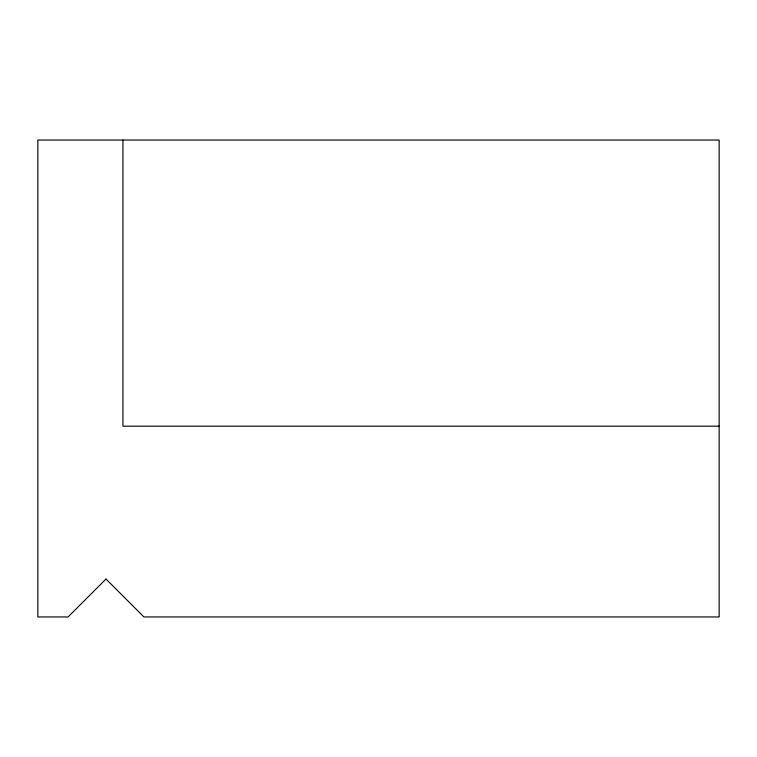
<?xml version="1.0" encoding="UTF-8"?>
<svg xmlns="http://www.w3.org/2000/svg" width="757" height="757" viewBox="0 0 757 757"><rect width="100%" height="100%" fill="white"/><g stroke="black" fill="none" stroke-linecap="round" stroke-linejoin="round"><path stroke-width="1.14" d="M719.15 426.191L122.927 426.191L122.927 140.045M105.98 579.039L68.064 616.955L37.85 616.955L37.85 140.045L719.15 140.045L719.15 616.955L143.896 616.955L105.98 579.039"/></g></svg>
